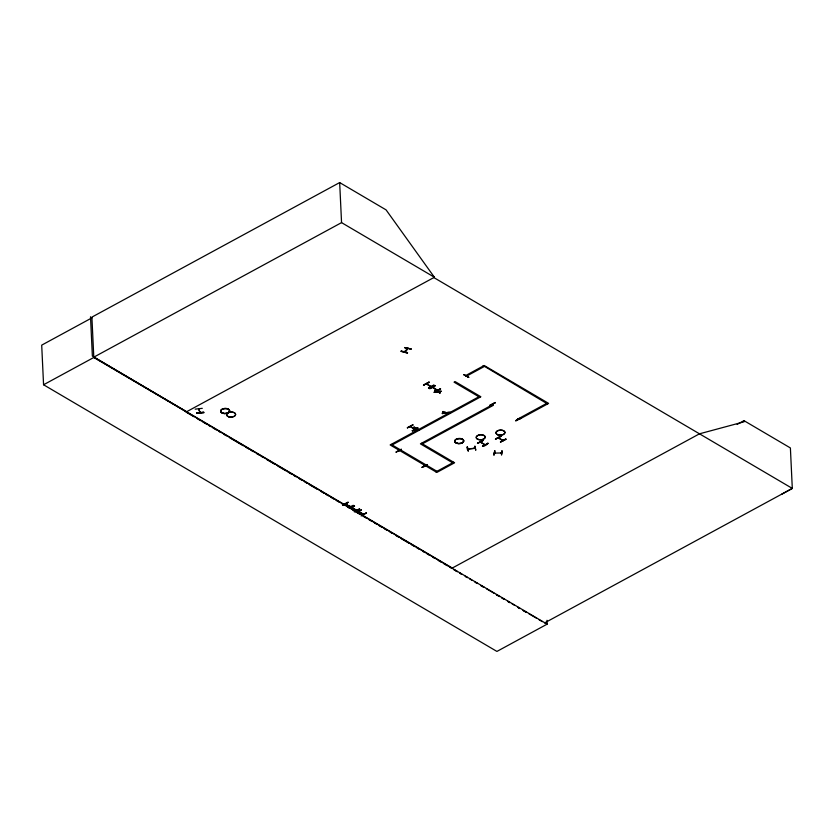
<?xml version="1.0" encoding="UTF-8"?>
<svg xmlns="http://www.w3.org/2000/svg" width="834" height="834" viewBox="0 0 834 834"><rect width="100%" height="100%" fill="white"/><g stroke="black" fill="none" stroke-linecap="round" stroke-linejoin="round"><path stroke-width="1.25" d="M200.285 412.736L198.805 409.358M404.271 352.063L407.659 348.383M407.284 348.695C409.661 347.33 403.541 354.158 404.844 351.291M202.297 408.326L195.177 409.16M434.107 392.387L441.144 391.302M494.781 450.986L493.926 455.041L494.76 450.652M494.708 450.933L493.937 455.01M500.942 453.123L501.734 452.966L500.921 452.549M501.932 450.673L501.505 455.062L502.047 450.965M407.534 352.605L401.175 350.937M401.039 351.385L407.555 352.938M356.869 510.335L351.927 507.666M363.645 514.317L362.998 514.182M485.294 444.824L480.509 442.02M498.888 438.027L503.236 440.56M398.694 450.923L399.205 450.829M437.433 390.239L433.148 387.289M424.516 466.143L424.006 465.403M493.144 404.094L492.446 404.292M518.164 419.481L517.768 418.772M419.085 429.646C414.863 428.634 409.411 424.454 419.064 429.917M440.05 392.678C435.953 392.209 431.293 386.945 439.998 393.002M396.056 452.226L401.415 449.359M407.482 427.884L412.83 425.006M423.672 385.193L429.03 382.076M429.823 388.769L435.171 385.913M489.798 405.595L495.177 402.728M348.122 502.235L342.774 505.123M354.565 506.019L350.28 508.333M357.056 512.316L361.372 509.751M482.99 440.508L477.673 443.386M495.594 439.174L500.921 436.286M468.187 450.913C466.79 441.926 466.675 450.496 468.228 450.662M351.833 507.614L356.639 510.439M480.353 442.166L485.107 444.929M498.221 437.913L502.944 440.696M502.819 440.331L503.183 440.508M432.45 387.476L437.152 390.333M414.863 429.437L410.109 426.57M437.589 391.521L438.33 390.896M465.758 376.436L466.269 376.144M444.762 413.403L445.127 413.018M467.801 448.932L474.942 448.223M468.614 449.015L468.572 448.442M474.953 448.379L467.853 449.088M401.206 351.239L407.378 353.084M411.11 349.029L404.594 347.559L411.131 349.05M494.562 452.945L495.333 452.528M465.56 376.311L466.102 376.04M494.562 453.102L495.208 452.925M781.594 494.301L792.3 488.411L790.392 447.952L743.991 420.659L737.141 424.381M544.539 622.946L792.3 488.411L433.784 277.534L434.358 277.211L386.069 209.876L339.667 182.573L91.896 317.118L93.804 357.484L547.146 624.145L496.918 651.427L43.566 384.766L41.7 345.14L91.938 317.858M193.863 416.677L186.013 412.069L434.431 277.253L341.554 222.626L93.794 357.161L452.309 568.037M43.566 384.766L93.804 357.484M484.106 366.606L466.352 376.249L465.414 375.696L484.2 365.49L548.616 403.385L519.186 419.366L518.248 418.814L546.645 403.395M478.893 396.765L390.145 444.949L436.849 472.43L454.603 462.787L421.451 443.292M392.116 444.949L480.864 396.755L455.103 381.597L454.061 382.16L479.831 397.318M422.39 443.844L493.384 405.293L492.446 404.74L420.409 443.855L452.622 462.797M343.639 504.466L348.164 502.308L342.837 505.206M346.11 503.611C344.484 504.007 351.844 507.833 349.686 505.915M348.737 507.468L353.262 505.3M350.082 508.25L354.356 505.915M483.032 440.592L477.444 443.323L483.022 440.258M355.18 511.252L359.464 508.876M354.356 511.93L359.694 509.063L355.451 511.409M356.858 512.243L361.341 510.001M500.973 436.359L495.375 439.101L500.953 436.036M435.911 471.877L453.654 462.234M361.956 515.235L366.251 512.9M361.153 515.975L366.48 513.066L366.199 512.597M500.463 441.77L505.821 438.924M500.515 442.072L505.842 439.174M500.473 442.093L506.061 439.33M700.07 433.503L451.726 568.35L449.484 567.037M429.083 382.399L423.453 385.11L429.062 382.066M428.509 387.8L433.899 384.974M428.791 388.29L434.139 385.381L428.52 388.133M463.787 374.664L468.875 377.364L463.86 374.581M434.973 390.302L440.071 393.002M434.702 391.699C445.575 385.735 439.091 390.739 434.65 391.396M437.756 391.626L438.017 391.24M412.882 425.09L407.253 427.8L412.861 424.756M442.812 411.642L447.91 414.342L443.083 411.454M401.217 449.245L396.087 451.976M398.735 450.954L399.006 450.871M495.219 402.801L489.6 405.522L495.208 402.478M424.099 465.893L424.756 466.018L424.193 465.309M422.004 467.457C431.459 461.369 426.716 466.602 421.962 467.196M521.073 417.688C504.539 426.987 532.665 412.215 515.714 420.565M445.502 412.444L445.481 412.038M467.29 446.972L468.239 450.996M699.486 433.816L744.043 421.816L743.991 420.659M363.416 514.432L358.703 511.659M426.497 383.786L431.241 386.601M431.011 386.747L426.382 383.963M415.103 429.291L410.787 426.706M442.343 413.549C458.846 410.922 447.608 413.8 442.249 413.059M196.595 413.278C209.595 411.318 203.11 413.685 196.574 413.007M474.9 446.221L475.776 450.245L474.932 446.242M468.625 377.448L463.819 374.56M442.885 411.558L447.66 414.415M350.155 506.624L345.484 503.882M474.202 448.463L474.129 447.889M494.687 453.102L501.661 452.966M199.993 412.861L198.669 408.962M410.953 348.935L404.594 347.559M547.584 403.948L483.147 365.563M391.177 444.397L436.943 471.314M356.827 510.252L356.306 509.605M363.593 514.297L358.86 511.513L359.36 511.753M197.231 418.658L200.587 420.638M202.829 421.952L206.196 423.933M208.437 425.257L210.679 426.57M212.92 427.894L216.287 429.875M218.529 431.188L220.77 432.512M224.137 434.483L226.379 435.807M229.746 437.787L243.194 445.7M245.436 447.014L248.803 448.994M251.044 450.308L253.286 451.632M256.653 453.613L258.894 454.926M261.136 456.25L263.377 457.564M266.734 459.544L274.584 464.163M277.951 466.143L285.801 470.751M288.043 472.075L291.4 474.056M293.651 475.37L295.893 476.694M299.25 478.674L301.491 479.988M304.858 481.969L307.1 483.282M309.341 484.606L317.191 489.224M320.558 491.195L323.915 493.175M326.157 494.499L328.398 495.813M330.65 497.137L334.007 499.118M336.248 500.431L339.615 502.412M341.857 503.726L344.098 505.05M347.465 507.03L349.707 508.344M353.063 510.325L359.798 514.276M363.155 516.256L366.522 518.237M368.764 519.551L372.131 521.531M374.372 522.855L376.614 524.169M378.855 525.493L382.222 527.474M384.464 528.787L386.705 530.111M390.062 532.082L392.303 533.406M395.67 535.386L399.038 537.357M401.279 538.681L409.129 543.299M411.37 544.612L414.727 546.593M416.969 547.917L419.21 549.231M422.577 551.211L424.819 552.525M427.06 553.849L429.302 555.163M432.669 557.143L434.91 558.467M438.277 560.438L441.634 562.418M443.876 563.742L447.243 565.713M459.555 572.958L461.796 574.272L459.534 572.968M467.384 577.566L465.143 576.252L467.353 577.587M469.615 578.879L471.856 580.193M475.213 582.163L477.444 583.487M480.801 585.458L484.158 587.428L480.738 585.489M486.389 588.741L494.218 593.349M496.459 594.663L499.806 596.633M502.047 597.957L504.278 599.271M507.635 601.241L509.876 602.555M512.107 603.868L514.349 605.192M517.706 607.162L519.936 608.476M523.293 610.446L526.65 612.427M528.881 613.741L536.71 618.338M538.952 619.662L542.298 621.632M186.597 411.746L92.365 356.087L90.51 316.784M475.161 582.195L477.392 583.508M496.355 594.715L498.586 596.039M501.932 598.009L504.163 599.333M507.51 601.304L509.751 602.628M517.56 607.235L519.791 608.559M523.137 610.53L526.483 612.51M437.391 390.156L436.88 389.509M414.258 427.06L419.106 429.979M518.435 419.335L517.956 418.678M440.258 388.957L434.931 391.876M442.354 413.601L449.286 412.006M196.595 413.32L203.632 412.017M199.806 412.517L200.077 411.975M546.968 620.308L547.146 624.145M487.848 443.104C488.828 443.949 482.584 447.337 482.521 445.992M441.144 391.083L434.107 392.147M435.202 385.662L429.844 388.54M417.657 427.613C418.637 428.467 412.361 431.824 412.309 430.49M339.667 182.573L341.554 222.626M487.89 443.375L482.542 446.326L487.89 443.375M417.709 427.884L412.319 430.824L417.709 427.884M457.324 571.644L453.967 569.674L457.303 571.655M228.704 416.781A4.493 2.523 -2.7 0 0 235.626 414.561A4.493 2.523 -2.7 0 0 229.079 412.392A4.493 2.523 -2.7 0 0 228.704 416.781A4.483 2.512 -2.7 0 0 235.605 414.571A4.483 2.512 -2.7 0 0 229.089 412.413A4.483 2.512 -2.7 0 0 228.714 416.781M222.73 413.122A4.493 2.523 -2.7 0 0 229.642 410.891A4.493 2.523 -2.7 0 0 223.105 408.733A4.493 2.523 -2.7 0 0 222.73 413.122M222.741 413.257A4.483 2.512 -2.7 0 0 229.631 411.037A4.483 2.512 -2.7 0 0 223.116 408.889A4.493 2.523 -2.7 0 0 222.73 413.268A4.493 2.523 -2.7 0 0 229.652 411.047A4.493 2.523 -2.7 0 0 223.105 408.879A4.483 2.512 -2.7 0 0 222.741 413.257M498.034 434.775A4.493 2.523 -2.7 0 0 504.956 432.544A4.493 2.523 -2.7 0 0 498.409 430.386A4.493 2.523 -2.7 0 0 498.034 434.775M498.054 434.91A4.472 2.512 -2.7 0 0 504.935 432.69A4.472 2.512 -2.7 0 0 498.43 430.542A4.472 2.512 -2.7 0 0 498.054 434.91M478.257 439.476A4.493 2.523 -2.7 0 0 485.179 437.256A4.493 2.523 -2.7 0 0 478.643 435.087A4.493 2.523 -2.7 0 0 478.257 439.476M478.278 439.466A4.472 2.512 -2.7 0 0 485.159 437.256A4.472 2.512 -2.7 0 0 478.653 435.108A4.472 2.512 -2.7 0 0 478.278 439.466M456.803 443.313A4.493 2.523 -2.7 0 0 463.725 441.082A4.493 2.523 -2.7 0 0 457.178 438.924A4.493 2.523 -2.7 0 0 456.803 443.313M456.803 443.156A4.493 2.523 -2.7 0 0 463.714 440.925A4.493 2.523 -2.7 0 0 457.178 438.767A4.493 2.523 -2.7 0 0 456.803 443.156M456.823 443.302A4.472 2.512 -2.7 0 0 463.694 441.082A4.472 2.512 -2.7 0 0 457.199 438.934A4.472 2.512 -2.7 0 0 456.823 443.302"/></g></svg>
